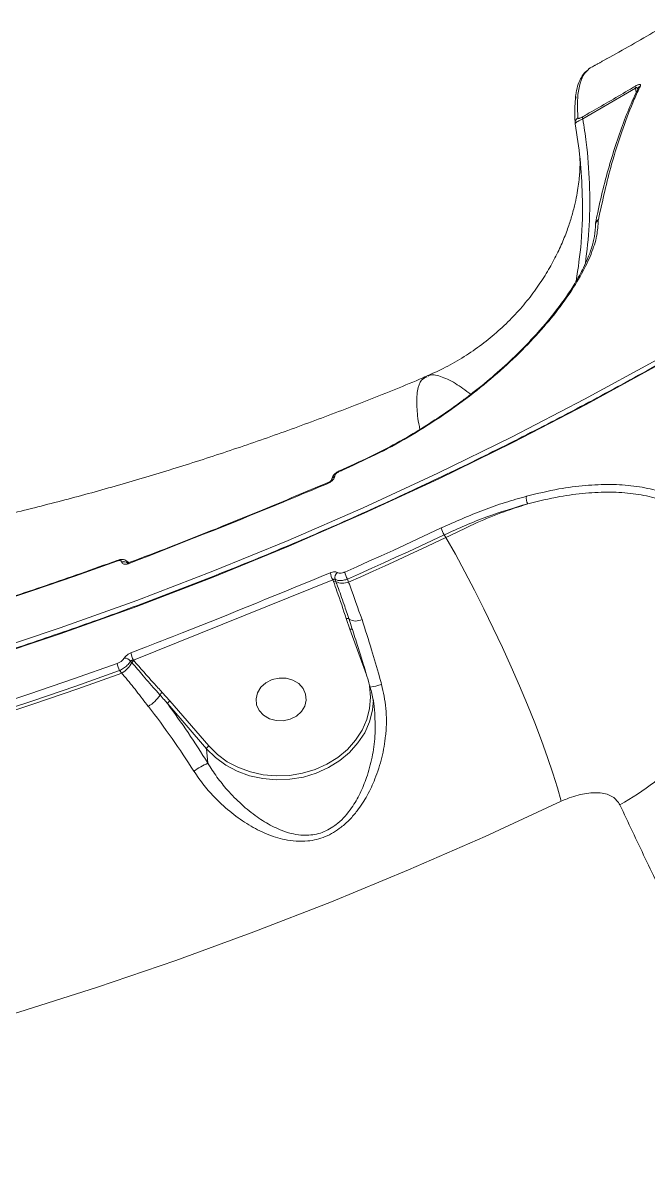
# Model space of a CAD drawing. Header units: millimetres. Extents: x -7151 to 6134, y -5040 to 5562.
# Drawn here: x -1635.9 to -1524, y 500.4 to 703.1 of the extents above; entities that cross this region are included whole.
import ezdxf

# ---------------------------------------------------------------- set-up
doc = ezdxf.new("R2010")
doc.units = ezdxf.units.MM
doc.layers.add('DIKOM_ОБЪЕКТ', color=7, linetype='Continuous')

msp = doc.modelspace()

# ---------------------------------------------------------------- linework, layer by layer
at = {"layer": 'DIKOM_ОБЪЕКТ', "color": 7, "linetype": 'Continuous', "lineweight": 15}
for p, q in [((-1531.572, 696.555), (-1532.048, 696.296)), ((-1526.285, 691.379), (-1535.735, 685.894)), ((-1526.189, 690.589), (-1526.285, 691.379)), ((-1533.429, 667.337), (-1533.44, 667.294)), ((-1532.954, 667.871), (-1532.971, 667.725)), ((-1532.95, 667.892), (-1532.954, 667.871)), ((-1576.627, 624.144), (-1579.252, 622.975)), ((-1581.399, 620.806), (-1581.392, 620.809)), ((-1580.102, 621.999), (-1580.101, 621.986)), ((-1560.205, 611.028), (-1560.522, 611.515)), ((-1618.164, 606.647), (-1618.165, 606.66)), ((-1617.113, 606.691), (-1617.001, 606.494)), ((-1616.919, 606.514), (-1617.091, 606.708)), ((-1616.701, 606.58), (-1616.696, 606.583)), ((-1580.43, 603.478), (-1616.104, 589.131)), ((-1580.322, 603.181), (-1580.43, 603.478)), ((-1577.81, 603.619), (-1577.612, 603.078)), ((-1577.388, 594.653), (-1578.029, 596.538)), ((-1577.537, 596.443), (-1577.395, 596.014)), ((-1574.405, 586.48), (-1577.388, 594.653)), ((-1616.376, 588.675), (-1616.612, 588.948)), ((-1616.104, 589.131), (-1616.029, 589.044)), ((-1618.187, 586.796), (-1618.583, 587.259)), ((-1610.954, 583.368), (-1609.578, 581.839)), ((-1609.578, 581.839), (-1602.614, 573.782)), ((-1602.997, 573.263), (-1609.961, 581.32)), ((-1602.788, 570.702), (-1602.997, 573.263))]:
    msp.add_line(p, q, dxfattribs=at)
at = {"layer": 'DIKOM_ОБЪЕКТ', "color": 7, "linetype": 'Continuous', "lineweight": 15, "flags": 128}
for points in [[(-1509.353, 649.274), (-1522.183, 641.896), (-1535.154, 634.812), (-1548.258, 628.027), (-1561.487, 621.545), (-1574.831, 615.369), (-1588.281, 609.506), (-1601.83, 603.957), (-1615.468, 598.727), (-1629.186, 593.819), (-1642.975, 589.237), (-1656.826, 584.983), (-1670.73, 581.06), (-1684.679, 577.472), (-1698.661, 574.219), (-1712.67, 571.304), (-1726.695, 568.73), (-1740.727, 566.497), (-1754.758, 564.608), (-1768.777, 563.063), (-1782.776, 561.864), (-1796.745, 561.012)], [(-1796.235, 562.184), (-1782.307, 563.034), (-1768.351, 564.23), (-1754.374, 565.77), (-1740.385, 567.653), (-1726.395, 569.879), (-1712.412, 572.446), (-1698.446, 575.352), (-1684.505, 578.595), (-1670.599, 582.173), (-1656.736, 586.084), (-1642.927, 590.325), (-1629.179, 594.893), (-1615.502, 599.786), (-1601.906, 605), (-1588.398, 610.532), (-1574.987, 616.378), (-1561.684, 622.535), (-1548.495, 628.998), (-1535.43, 635.763), (-1522.498, 642.825), (-1509.707, 650.181)], [(-1576.648, 624.015), (-1576.976, 623.868), (-1577.304, 623.721), (-1577.632, 623.575), (-1577.96, 623.428), (-1578.289, 623.282), (-1578.617, 623.136), (-1578.946, 622.99), (-1579.274, 622.845)], [(-1578.3, 604.87), (-1576.134, 605.827), (-1573.971, 606.792), (-1571.811, 607.765), (-1569.653, 608.746), (-1567.498, 609.734), (-1565.346, 610.731), (-1563.197, 611.735), (-1561.051, 612.748)], [(-1560.522, 611.515), (-1562.673, 610.5), (-1564.827, 609.493), (-1566.984, 608.495), (-1569.144, 607.504), (-1571.306, 606.521), (-1573.471, 605.546), (-1575.639, 604.578), (-1577.81, 603.619)], [(-1577.612, 603.078), (-1575.427, 604.044), (-1573.244, 605.018), (-1571.063, 606), (-1568.886, 606.989), (-1566.711, 607.987), (-1564.539, 608.993), (-1562.37, 610.007), (-1560.205, 611.028)], [(-1539.583, 563.893), (-1540.251, 566.287), (-1541.065, 568.908), (-1542.019, 571.733), (-1543.103, 574.735), (-1544.309, 577.888), (-1545.625, 581.162), (-1547.039, 584.528), (-1548.538, 587.955), (-1550.109, 591.411), (-1551.737, 594.866), (-1553.407, 598.288), (-1555.105, 601.645), (-1556.814, 604.907), (-1558.519, 608.044), (-1560.205, 611.028)], [(-1619.06, 606.812), (-1626.548, 604.14), (-1634.058, 601.568), (-1641.59, 599.095), (-1649.14, 596.723), (-1656.708, 594.452), (-1664.292, 592.282), (-1671.891, 590.215), (-1679.502, 588.249)], [(-1578.029, 596.538), (-1577.945, 596.555), (-1577.863, 596.564), (-1577.785, 596.565), (-1577.713, 596.556), (-1577.651, 596.539), (-1577.6, 596.514), (-1577.562, 596.482), (-1577.537, 596.443)], [(-1577.388, 594.653), (-1577.294, 594.675), (-1577.204, 594.686), (-1577.119, 594.686), (-1577.044, 594.674), (-1576.982, 594.652), (-1576.934, 594.62), (-1576.903, 594.579), (-1576.897, 594.565)], [(-1681.949, 569.208), (-1674.02, 571.259), (-1666.104, 573.416), (-1658.204, 575.678), (-1650.32, 578.044), (-1642.454, 580.515), (-1634.608, 583.089), (-1626.784, 585.766), (-1618.982, 588.546)], [(-1618.583, 587.259), (-1626.402, 584.473), (-1634.244, 581.789), (-1642.108, 579.21), (-1649.991, 576.734), (-1657.893, 574.362), (-1665.811, 572.095), (-1673.744, 569.933), (-1681.691, 567.877)], [(-1681.612, 567.317), (-1673.625, 569.382), (-1665.652, 571.553), (-1657.694, 573.831), (-1649.752, 576.214), (-1641.829, 578.703), (-1633.926, 581.296), (-1626.045, 583.994), (-1618.187, 586.796)], [(-1591.305, 585.647), (-1590.059, 585.922), (-1588.781, 585.887), (-1587.576, 585.546), (-1586.541, 584.925), (-1585.76, 584.074), (-1585.296, 583.064), (-1585.187, 581.976), (-1585.442, 580.897), (-1586.039, 579.916), (-1586.931, 579.112), (-1588.046, 578.549), (-1589.293, 578.274), (-1590.57, 578.309), (-1591.775, 578.651), (-1592.81, 579.272), (-1593.591, 580.122), (-1594.055, 581.132), (-1594.164, 582.221), (-1593.91, 583.299), (-1593.312, 584.281), (-1592.42, 585.085), (-1591.305, 585.647)], [(-1602.614, 573.782), (-1601.086, 572.27), (-1599.309, 570.973), (-1597.322, 569.92), (-1595.166, 569.134), (-1592.89, 568.631), (-1590.544, 568.423), (-1588.179, 568.515), (-1585.847, 568.905), (-1583.598, 569.583), (-1581.483, 570.535), (-1579.547, 571.74), (-1577.833, 573.173), (-1576.378, 574.8), (-1575.214, 576.588), (-1574.367, 578.496), (-1573.855, 580.483), (-1573.69, 582.506), (-1573.875, 584.519), (-1573.882, 584.558)], [(-1573.17, 582.029), (-1573.34, 580.173), (-1573.868, 578.124), (-1574.741, 576.156), (-1575.941, 574.313), (-1577.442, 572.634), (-1579.209, 571.157), (-1581.206, 569.914), (-1583.387, 568.932), (-1585.706, 568.233), (-1588.111, 567.832), (-1590.55, 567.737), (-1592.97, 567.951), (-1595.316, 568.469), (-1597.539, 569.28), (-1599.589, 570.366), (-1601.422, 571.703), (-1602.997, 573.263)], [(-1539.583, 563.893), (-1553.181, 557.619), (-1566.878, 551.635), (-1580.667, 545.944), (-1594.54, 540.551), (-1608.49, 535.457), (-1622.509, 530.665), (-1636.59, 526.179), (-1650.724, 522), (-1664.905, 518.131), (-1679.123, 514.574), (-1693.372, 511.331), (-1707.643, 508.404), (-1721.929, 505.794), (-1736.222, 503.503)]]:
    msp.add_lwpolyline(points, dxfattribs=at)
at = {"layer": 'DIKOM_ОБЪЕКТ', "color": 7, "linetype": 'Continuous', "lineweight": 15}
for centre, radius, start, end in [((-1523.127, 693.224), 3.657, 205.03345, 210.30391), ((-1525.006, 690.974), 0.912, 118.02247, 155.50687), ((-1536.138, 685.185), 0.977, 118.68932, 191.23549), ((-1533.718, 687.012), 2.307, 200.62212, 208.99896), ((-1532.594, 667.1), 0.868, 114.20087, 167.1172), ((-1532.607, 667.085), 0.86, 113.85088, 162.97092), ((-1579.152, 622.892), 0.131, 140.97722, 200.99886), ((-1581.301, 620.712), 0.136, 136.07808, 197.99837), ((-1579.799, 621.178), 0.875, 110.2249, 181.9145), ((-1579.798, 621.165), 0.875, 110.2249, 181.9145), ((-1543.872, 618.084), 1.983, 170.23973, 210.6819), ((-1555.989, 614.188), 5.263, 195.88288, 210.52633), ((-1618.919, 606.843), 0.144, 130.89222, 192.48728), ((-1617.765, 605.64), 1.095, 50.49359, 111.39098), ((-1617.764, 605.618), 1.104, 56.53632, 111.25084), ((-1616.598, 606.488), 0.138, 138.14998, 198.38794), ((-1576.843, 605.499), 4.117, 190.5789, 209.40291), ((-1578.984, 603.899), 1.099, 125.13052, 197.0116), ((-1573.67, 605.962), 4.757, 193.27776, 209.50919), ((-1580.127, 602.678), 0.539, 63.03788, 111.22182), ((-1578.658, 605.633), 2.76, 243.66886, 292.25535), ((-1576.327, 598.542), 2.422, 240.04728, 297.40196), ((-1612.115, 591.193), 4.49, 190.07216, 207.33615), ((-1615.097, 589.044), 3.917, 187.31414, 207.12237), ((-1620.769, 591.097), 5.017, 300.98274, 331.13288), ((-1617.711, 588.093), 1.392, 37.89035, 91.04412), ((-1615.506, 588.206), 0.989, 121.97422, 151.69336), ((-1575.814, 597.015), 12.892, 279.19939, 288.55482), ((-1616.697, 586.353), 6.394, 300.57988, 327.14683), ((-1610.498, 582.634), 0.864, 121.85193, 163.16667), ((-1609.232, 581.183), 0.742, 117.7887, 169.35648), ((-1602.268, 573.126), 0.742, 117.78742, 169.36405), ((-1552.437, 605.393), 48.163, 298.99263, 316.53404), ((-1593.742, 551.903), 20.862, 115.69657, 123.57841)]:
    msp.add_arc(centre, radius, start, end, dxfattribs=at)
for points, knots in [([(-1520.18, 703.081), (-1521.003, 702.598), (-1524.752, 700.392), (-1528.548, 698.202), (-1531.545, 696.583), (-1531.578, 696.565)], [0, 0, 0, 0, 0.2174939, 0.9915558, 1, 1, 1, 1]), ([(-1533.522, 695.47), (-1533.564, 695.447), (-1533.729, 695.356), (-1534.011, 695.2), (-1534.299, 695.039), (-1534.505, 694.921), (-1534.548, 694.894), (-1534.57, 694.88)], [0, 0, 0, 0, 0.0797874, 0.3181112, 0.5556187, 0.7774734, 1, 1, 1, 1]), ([(-1532.048, 696.296), (-1532.105, 696.263), (-1532.221, 696.196), (-1532.592, 695.986), (-1533.041, 695.735), (-1533.372, 695.553), (-1533.522, 695.47)], [0, 0, 0, 0, 0.2591455, 0.5177234, 0.7812614, 1, 1, 1, 1]), ([(-1535.028, 694.472), (-1535.179, 694.341), (-1535.63, 693.949), (-1536.181, 693.035), (-1536.692, 691.735), (-1536.982, 690.562), (-1537.048, 689.738), (-1537.064, 689.53)], [0, 0, 0, 0, 0.1243602, 0.3717468, 0.6319161, 0.906927, 1, 1, 1, 1]), ([(-1534.57, 694.88), (-1534.955, 694.505), (-1535.724, 693.754), (-1536.398, 691.817), (-1536.747, 689.336), (-1536.653, 687.14), (-1536.607, 686.042)], [0, 0, 0, 0, 0.24912092, 0.498243, 0.74912145, 1, 1, 1, 1]), ([(-1535.877, 686.2), (-1535.298, 686.529), (-1532.403, 688.174), (-1529.259, 690.004), (-1526.704, 691.521), (-1526.441, 691.677)], [0, 0, 0, 0, 0.1831663, 0.9158788, 1, 1, 1, 1]), ([(-1525.815, 691.342), (-1525.977, 691.021), (-1526.711, 689.565), (-1527.901, 686.697), (-1529.381, 682.732), (-1530.735, 678.487), (-1531.966, 673.965), (-1532.87, 670.234), (-1533.323, 667.918), (-1533.445, 667.294)], [0, 0, 0, 0, 0.0505034, 0.2289618, 0.4063941, 0.5831289, 0.759321, 0.935143, 1, 1, 1, 1]), ([(-1525.434, 691.779), (-1525.526, 691.585), (-1525.988, 690.615), (-1527.151, 687.994), (-1528.814, 683.622), (-1530.953, 676.86), (-1532.196, 671.277), (-1532.95, 667.892)], [0, 0, 0, 0, 0.0299898, 0.1499508, 0.3900689, 0.6301893, 1, 1, 1, 1]), ([(-1526.441, 691.677), (-1526.347, 691.731), (-1526.159, 691.838), (-1525.905, 691.955), (-1525.671, 692.035), (-1525.461, 692.058), (-1525.364, 691.975), (-1525.411, 691.843), (-1525.434, 691.779)], [0, 0, 0, 0, 0.1098911, 0.2200613, 0.3257056, 0.4925307, 0.7537058, 1, 1, 1, 1]), ([(-1525.877, 690.983), (-1525.878, 690.99), (-1525.885, 691.112), (-1525.928, 691.278), (-1526.01, 691.436), (-1526.087, 691.484), (-1526.143, 691.483), (-1526.174, 691.473), (-1526.205, 691.455), (-1526.243, 691.428), (-1526.269, 691.397), (-1526.285, 691.379)], [0, 0, 0, 0, 0.027463, 0.4689662, 0.7028808, 0.8155188, 0.8544224, 0.8937899, 0.9048506, 0.9434656, 1, 1, 1, 1]), ([(-1537.096, 684.994), (-1537.154, 686.102), (-1537.251, 687.955), (-1537.034, 689.291), (-1536.946, 689.828)], [0, 0, 0, 0, 0.5976691, 1, 1, 1, 1]), ([(-1535.735, 685.894), (-1535.906, 685.814), (-1536.248, 685.653), (-1536.662, 685.421), (-1536.958, 685.217), (-1537.098, 685.074), (-1537.097, 685.017), (-1537.096, 684.994)], [0, 0, 0, 0, 0.2022716, 0.4043321, 0.6105661, 0.8410376, 1, 1, 1, 1]), ([(-1536.909, 656.894), (-1536.568, 659.199), (-1535.799, 664.387), (-1535.728, 671.651), (-1536.121, 678.725), (-1536.771, 682.905), (-1537.096, 684.994)], [0, 0, 0, 0, 0.2384156, 0.5366175, 0.768307, 1, 1, 1, 1]), ([(-1536.607, 686.042), (-1536.595, 686.013), (-1536.574, 685.962), (-1536.432, 685.964), (-1536.258, 686.015), (-1536.071, 686.094), (-1535.941, 686.164), (-1535.877, 686.2)], [0, 0, 0, 0, 0.31964235, 0.56180608, 0.72795295, 0.86404175, 1, 1, 1, 1]), ([(-1535.735, 685.894), (-1535.518, 684.498), (-1534.927, 680.71), (-1534.462, 674.368), (-1534.445, 667.134), (-1535.003, 662.302), (-1535.267, 660.025)], [0, 0, 0, 0, 0.167631, 0.4549331, 0.7431237, 1, 1, 1, 1]), ([(-1536.253, 678.906), (-1536.248, 678.81), (-1536.235, 678.566), (-1536.226, 677.887), (-1536.249, 676.911), (-1536.324, 675.708), (-1536.472, 674.297), (-1536.714, 672.687), (-1537.086, 670.822), (-1537.611, 668.757), (-1538.325, 666.495), (-1539.26, 664.042), (-1540.487, 661.372), (-1542.004, 658.597), (-1543.828, 655.776), (-1545.968, 652.965), (-1548.417, 650.229), (-1551.153, 647.634), (-1554.139, 645.234), (-1557.333, 643.088), (-1560.508, 641.286), (-1562.653, 640.35), (-1563.634, 639.922)], [0, 0, 0, 0, 0.0366408, 0.0933636, 0.1473938, 0.1990955, 0.2488529, 0.2970603, 0.3441124, 0.3953098, 0.4416057, 0.4923405, 0.5431451, 0.5940971, 0.6453696, 0.6970108, 0.7489535, 0.8010467, 0.8531086, 0.9049725, 0.9565106, 1, 1, 1, 1]), ([(-1532.971, 667.725), (-1533.016, 666.828), (-1533.107, 665.034), (-1534.146, 661.786), (-1535.841, 658.209), (-1538.238, 654.338), (-1541.296, 650.27), (-1544.977, 646.098), (-1549.231, 641.914), (-1554.002, 637.809), (-1559.211, 633.882), (-1564.777, 630.221), (-1570.61, 626.86), (-1574.634, 624.964), (-1576.648, 624.015)], [0, 0, 0, 0, 0.0836192, 0.1671663, 0.2504168, 0.3338528, 0.4173021, 0.5004886, 0.5837388, 0.667138, 0.7504579, 0.8333964, 0.9166281, 1, 1, 1, 1]), ([(-1533.466, 667.09), (-1533.489, 666.378), (-1533.531, 665.058), (-1534.09, 662.914), (-1534.796, 661.008), (-1535.551, 659.363), (-1536.325, 657.882), (-1537.741, 655.432), (-1540.263, 651.755), (-1544.004, 647.326), (-1547.834, 643.418), (-1551.38, 640.178), (-1554.466, 637.632), (-1557.05, 635.65), (-1559.377, 633.954), (-1562.395, 631.893), (-1566.283, 629.463), (-1571.098, 626.74), (-1574.681, 625.055), (-1576.613, 624.146)], [0, 0, 0, 0, 0.0699167, 0.1296366, 0.1785755, 0.217103, 0.2491646, 0.2817742, 0.3825367, 0.4837437, 0.5518392, 0.6189863, 0.6814531, 0.71073, 0.745988, 0.7924339, 0.849994, 0.9191034, 1, 1, 1, 1]), ([(-1533.457, 667.083), (-1533.465, 667.06), (-1533.503, 666.945), (-1533.481, 666.825), (-1533.463, 666.73)], [0, 0, 0, 0, 0.20229282, 1, 1, 1, 1]), ([(-1533.416, 667.386), (-1533.439, 667.314), (-1533.471, 667.212), (-1533.465, 667.095), (-1533.464, 667.061)], [0, 0, 0, 0, 0.7070073, 1, 1, 1, 1]), ([(-1532.971, 667.725), (-1533.055, 667.671), (-1533.229, 667.56), (-1533.4, 667.329), (-1533.44, 667.157), (-1533.457, 667.083)], [0, 0, 0, 0, 0.35074998, 0.71983386, 1, 1, 1, 1]), ([(-1509.378, 649.402), (-1511.418, 648.208), (-1517.335, 644.744), (-1527.224, 639.193), (-1539.076, 632.834), (-1551.038, 626.727), (-1563.1, 620.871), (-1575.258, 615.271), (-1587.504, 609.929), (-1599.832, 604.848), (-1612.234, 600.031), (-1624.705, 595.481), (-1637.237, 591.2), (-1649.824, 587.191), (-1662.458, 583.455), (-1675.133, 579.995), (-1687.842, 576.812), (-1700.578, 573.909), (-1713.334, 571.286), (-1726.103, 568.946), (-1738.878, 566.889), (-1751.653, 565.117), (-1764.42, 563.63), (-1777.171, 562.433), (-1787.884, 561.655), (-1794.338, 561.318), (-1796.558, 561.202)], [0, 0, 0, 0, 0.0228192, 0.0662018, 0.1095847, 0.1529683, 0.1963509, 0.2397345, 0.2831179, 0.3265012, 0.3698844, 0.4132679, 0.4566518, 0.5000345, 0.5434189, 0.5868023, 0.6301858, 0.6735702, 0.7169543, 0.7603379, 0.8037216, 0.8471066, 0.8904919, 0.9338756, 0.9772616, 1, 1, 1, 1]), ([(-1563.631, 639.902), (-1564.071, 639.712), (-1567.72, 638.137), (-1574.603, 635.392), (-1584.271, 631.682), (-1593.951, 628.221), (-1603.631, 624.981), (-1613.305, 621.97), (-1622.964, 619.189), (-1632.6, 616.633), (-1642.201, 614.321), (-1649.599, 612.665), (-1653.77, 611.857), (-1654.777, 611.662)], [0, 0, 0, 0, 0.0144652, 0.1198742, 0.2253438, 0.3308794, 0.4364945, 0.5421999, 0.6480093, 0.7539387, 0.8600018, 0.9662177, 1, 1, 1, 1]), ([(-1564.857, 630.392), (-1564.893, 630.556), (-1565.248, 632.165), (-1565.464, 634.576), (-1565.388, 637.427), (-1564.772, 639.224), (-1563.929, 639.62), (-1563.572, 639.788)], [0, 0, 0, 0, 0.0274839, 0.2690051, 0.535998, 0.8031979, 1, 1, 1, 1]), ([(-1563.391, 639.904), (-1563.335, 639.943), (-1562.828, 640.297), (-1561.241, 639.927), (-1558.817, 638.902), (-1556.713, 637.344), (-1555.768, 636.644)], [0, 0, 0, 0, 0.0424455, 0.382491, 0.7228131, 1, 1, 1, 1]), ([(-1579.252, 622.968), (-1579.461, 622.861), (-1579.903, 622.636), (-1580.383, 622.157), (-1580.634, 621.642), (-1580.714, 621.256), (-1580.659, 621.075), (-1580.652, 621.052)], [0, 0, 0, 0, 0.2603359, 0.550477, 0.7764441, 0.9706078, 1, 1, 1, 1]), ([(-1579.274, 622.845), (-1579.276, 622.844), (-1579.376, 622.8), (-1579.573, 622.693), (-1579.795, 622.525), (-1579.968, 622.346), (-1580.087, 622.167), (-1580.097, 622.053), (-1580.102, 621.999)], [0, 0, 0, 0, 0.0043551, 0.2198341, 0.4355459, 0.5683039, 0.7938237, 1, 1, 1, 1]), ([(-1576.648, 624.015), (-1576.651, 624.062), (-1576.656, 624.142), (-1576.621, 624.137), (-1576.607, 624.135)], [0, 0, 0, 0, 0.5904811, 1, 1, 1, 1]), ([(-1581.43, 620.67), (-1582.034, 620.416), (-1585.052, 619.145), (-1596.75, 614.274), (-1607.962, 609.88), (-1616.729, 606.445)], [0, 0, 0, 0, 0.0517137, 0.2585531, 1, 1, 1, 1]), ([(-1581.411, 620.838), (-1585.252, 619.22), (-1594.597, 615.282), (-1606.374, 610.554), (-1614.345, 607.517), (-1616.713, 606.615)], [0, 0, 0, 0, 0.3290058, 0.8006082, 1, 1, 1, 1]), ([(-1580.647, 621.344), (-1580.646, 621.345), (-1580.645, 621.347), (-1580.683, 621.292), (-1580.774, 621.196), (-1580.926, 621.069), (-1581.143, 620.927), (-1581.366, 620.816), (-1581.501, 620.768), (-1581.551, 620.75)], [0, 0, 0, 0, 0.0772277, 0.200404, 0.3315075, 0.4916933, 0.6726031, 0.8779448, 1, 1, 1, 1]), ([(-1580.101, 621.986), (-1580.103, 621.932), (-1580.111, 621.792), (-1580.256, 621.519), (-1580.555, 621.198), (-1580.963, 620.892), (-1581.274, 620.744), (-1581.43, 620.67)], [0, 0, 0, 0, 0.1341585, 0.34691376, 0.5632298, 0.7817421, 1, 1, 1, 1]), ([(-1545.826, 618.42), (-1543.867, 618.896), (-1540.256, 619.773), (-1535.249, 620.414), (-1530.76, 620.603), (-1526.565, 620.327), (-1522.712, 619.572), (-1519.231, 618.355), (-1516.146, 616.68), (-1513.517, 614.534), (-1511.31, 611.988), (-1510.254, 609.956), (-1509.727, 608.942)], [0, 0, 0, 0, 0.1166805, 0.2150881, 0.3137995, 0.4122037, 0.5100598, 0.6082267, 0.7060863, 0.8039503, 0.9021281, 1, 1, 1, 1]), ([(-1561.051, 612.748), (-1558.536, 613.868), (-1554.727, 615.566), (-1549.635, 617.336), (-1547.096, 618.059), (-1545.826, 618.42)], [0, 0, 0, 0, 0.4927664, 0.746383, 1, 1, 1, 1]), ([(-1510.699, 608.748), (-1511.056, 609.424), (-1511.937, 611.091), (-1513.896, 613.3), (-1516.466, 615.403), (-1519.493, 617.037), (-1522.906, 618.226), (-1526.684, 618.96), (-1530.8, 619.225), (-1535.202, 619.035), (-1540.114, 618.402), (-1543.655, 617.54), (-1545.577, 617.072)], [0, 0, 0, 0, 0.0690763, 0.1702778, 0.2711654, 0.372106, 0.4733598, 0.5742996, 0.6759017, 0.7778267, 0.8794364, 1, 1, 1, 1]), ([(-1545.577, 617.072), (-1548.013, 616.347), (-1551.702, 615.248), (-1556.724, 613.251), (-1559.256, 612.093), (-1560.522, 611.515)], [0, 0, 0, 0, 0.4927993, 0.746406, 1, 1, 1, 1]), ([(-1560.205, 611.028), (-1558.546, 611.856), (-1555.284, 613.483), (-1550.369, 615.51), (-1547.181, 616.549), (-1545.577, 617.072)], [0, 0, 0, 0, 0.3395474, 0.6677657, 1, 1, 1, 1]), ([(-1619.013, 606.952), (-1621.172, 606.174), (-1627.435, 603.918), (-1637.851, 600.389), (-1650.271, 596.454), (-1662.74, 592.8), (-1672.463, 590.165), (-1678.027, 588.754), (-1679.414, 588.402)], [0, 0, 0, 0, 0.108268, 0.3141136, 0.5199597, 0.7258016, 0.9316508, 1, 1, 1, 1]), ([(-1618.165, 606.66), (-1618.165, 606.669), (-1618.17, 606.73), (-1618.222, 606.828), (-1618.366, 606.897), (-1618.563, 606.92), (-1618.789, 606.899), (-1618.976, 606.839), (-1619.06, 606.812)], [0, 0, 0, 0, 0.0341818, 0.2525165, 0.4706349, 0.5980088, 0.8194195, 1, 1, 1, 1]), ([(-1617.088, 606.663), (-1617.094, 606.673), (-1617.178, 606.808), (-1617.453, 606.967), (-1617.872, 607.114), (-1618.387, 607.121), (-1618.785, 607.048), (-1619.004, 606.954), (-1619.014, 606.95)], [0, 0, 0, 0, 0.0162415, 0.2294825, 0.4344407, 0.6747465, 0.9858197, 1, 1, 1, 1]), ([(-1616.729, 606.445), (-1616.888, 606.392), (-1617.207, 606.286), (-1617.637, 606.254), (-1617.963, 606.324), (-1618.134, 606.469), (-1618.156, 606.597), (-1618.164, 606.647)], [0, 0, 0, 0, 0.218316, 0.43675778, 0.65304723, 0.86565217, 1, 1, 1, 1]), ([(-1616.697, 606.585), (-1616.718, 606.576), (-1616.816, 606.534), (-1616.974, 606.495), (-1617.123, 606.472), (-1617.199, 606.474), (-1617.194, 606.474), (-1617.192, 606.473)], [0, 0, 0, 0, 0.0824192, 0.3855745, 0.6512878, 0.8688991, 1, 1, 1, 1]), ([(-1616.536, 590.407), (-1615.923, 590.644), (-1612.86, 591.83), (-1600.919, 596.497), (-1589.692, 601.119), (-1580.89, 604.743)], [0, 0, 0, 0, 0.0512263, 0.2561275, 1, 1, 1, 1]), ([(-1580.89, 604.743), (-1580.841, 604.763), (-1580.64, 604.843), (-1580.288, 604.926), (-1579.883, 604.932), (-1579.705, 604.842), (-1579.616, 604.797)], [0, 0, 0, 0, 0.0963707, 0.3987203, 0.6991652, 1, 1, 1, 1]), ([(-1579.616, 604.797), (-1579.527, 604.753), (-1579.349, 604.663), (-1578.943, 604.668), (-1578.578, 604.755), (-1578.363, 604.844), (-1578.3, 604.87)], [0, 0, 0, 0, 0.2928409, 0.5853073, 0.8789312, 1, 1, 1, 1]), ([(-1580.034, 603.577), (-1580.063, 603.589), (-1580.121, 603.612), (-1580.247, 603.583), (-1580.354, 603.53), (-1580.415, 603.488), (-1580.43, 603.478)], [0, 0, 0, 0, 0.2928825, 0.5922039, 0.9004608, 1, 1, 1, 1]), ([(-1578.029, 596.538), (-1578.573, 598.171), (-1579.312, 600.393), (-1580.11, 602.598), (-1580.322, 603.181)], [0, 0, 0, 0, 0.7353029, 1, 1, 1, 1]), ([(-1577.81, 603.619), (-1577.916, 603.581), (-1578.282, 603.449), (-1578.901, 603.33), (-1579.586, 603.345), (-1579.885, 603.5), (-1580.034, 603.577)], [0, 0, 0, 0, 0.1208929, 0.4144225, 0.7069088, 1, 1, 1, 1]), ([(-1580.034, 603.577), (-1580.022, 603.543), (-1579.971, 603.403), (-1579.92, 603.264), (-1579.882, 603.159)], [0, 0, 0, 0, 0.2500808, 1, 1, 1, 1]), ([(-1579.882, 603.159), (-1579.784, 602.889), (-1579.292, 601.537), (-1578.492, 599.31), (-1577.83, 597.323), (-1577.537, 596.443)], [0, 0, 0, 0, 0.1222897, 0.6114134, 1, 1, 1, 1]), ([(-1577.612, 603.078), (-1577.522, 602.828), (-1576.761, 600.698), (-1575.939, 598.41), (-1575.213, 596.392)], [0, 0, 0, 0, 0.1178257, 1, 1, 1, 1]), ([(-1577.4, 596.013), (-1577.362, 595.9), (-1576.96, 594.706), (-1576.241, 592.465), (-1575.571, 590.307), (-1575.258, 589.295)], [0, 0, 0, 0, 0.052649, 0.5557143, 1, 1, 1, 1]), ([(-1575.213, 596.392), (-1574.642, 594.589), (-1573.588, 591.258), (-1572.428, 587.316), (-1571.842, 585.251), (-1571.712, 584.793)], [0, 0, 0, 0, 0.4786838, 0.8843799, 1, 1, 1, 1]), ([(-1617.736, 589.485), (-1617.725, 589.503), (-1617.646, 589.634), (-1617.428, 589.881), (-1617.017, 590.192), (-1616.696, 590.336), (-1616.536, 590.407)], [0, 0, 0, 0, 0.05247518, 0.36513037, 0.68275899, 1, 1, 1, 1]), ([(-1618.982, 588.546), (-1618.821, 588.614), (-1618.499, 588.751), (-1618.08, 589.056), (-1617.842, 589.313), (-1617.755, 589.455), (-1617.736, 589.485)], [0, 0, 0, 0, 0.3077681, 0.6159828, 0.9191951, 1, 1, 1, 1]), ([(-1616.612, 588.948), (-1616.641, 588.897), (-1616.781, 588.654), (-1617.158, 588.206), (-1617.821, 587.654), (-1618.33, 587.39), (-1618.583, 587.259)], [0, 0, 0, 0, 0.0813705, 0.3857649, 0.6936786, 1, 1, 1, 1]), ([(-1616.104, 589.131), (-1616.172, 589.124), (-1616.305, 589.112), (-1616.479, 589.053), (-1616.574, 588.991), (-1616.607, 588.953), (-1616.612, 588.948)], [0, 0, 0, 0, 0.33442017, 0.65489169, 0.95166259, 1, 1, 1, 1]), ([(-1611.325, 582.884), (-1611.528, 583.112), (-1612.542, 584.248), (-1614.226, 586.187), (-1615.693, 587.885), (-1616.376, 588.675)], [0, 0, 0, 0, 0.117896, 0.5894718, 1, 1, 1, 1]), ([(-1616.029, 589.044), (-1614.847, 587.692), (-1613.18, 585.783), (-1611.456, 583.913), (-1610.954, 583.368)], [0, 0, 0, 0, 0.7088088, 1, 1, 1, 1]), ([(-1575.258, 589.295), (-1575.214, 589.156), (-1574.811, 587.864), (-1574.307, 586.185), (-1573.863, 584.645), (-1573.759, 584.286)], [0, 0, 0, 0, 0.085028, 0.7868811, 1, 1, 1, 1]), ([(-1613.444, 580.848), (-1614.146, 581.764), (-1615.555, 583.604), (-1617.113, 585.566), (-1618.011, 586.594), (-1618.187, 586.796)], [0, 0, 0, 0, 0.4438836, 0.8911307, 1, 1, 1, 1]), ([(-1571.712, 584.793), (-1571.401, 583.37), (-1570.766, 580.468), (-1570.838, 577.367), (-1571.117, 574.436), (-1571.595, 571.679), (-1572.733, 568.1), (-1574.23, 564.906), (-1575.78, 562.494), (-1577.39, 560.611), (-1579.223, 558.938), (-1581.752, 557.42), (-1584.574, 556.733), (-1587.013, 556.71), (-1589.505, 557.074), (-1592.351, 558.004), (-1595.504, 559.625), (-1598.561, 561.753), (-1601.226, 564.16), (-1603.502, 566.684), (-1604.684, 568.413), (-1605.28, 569.284)], [0, 0, 0, 0, 0.0713199, 0.145534, 0.1511428, 0.2166827, 0.2835488, 0.3372082, 0.3918221, 0.4251651, 0.4591157, 0.5134561, 0.5679412, 0.6040766, 0.6411273, 0.7022456, 0.7649109, 0.8302371, 0.8968691, 0.9479894, 1, 1, 1, 1]), ([(-1573.747, 584.293), (-1573.547, 583.531), (-1573.145, 582.005), (-1572.996, 580.434), (-1572.921, 579.648)], [0, 0, 0, 0, 0.4990709, 1, 1, 1, 1]), ([(-1609.961, 581.32), (-1610.158, 581.552), (-1610.606, 582.079), (-1611.067, 582.595), (-1611.325, 582.884)], [0, 0, 0, 0, 0.44029078, 1, 1, 1, 1]), ([(-1605.28, 569.284), (-1606.566, 571.243), (-1609.174, 575.218), (-1611.991, 579.001), (-1613.436, 580.838), (-1613.444, 580.848)], [0, 0, 0, 0, 0.49139058, 0.99706173, 1, 1, 1, 1]), ([(-1609.961, 581.32), (-1608.735, 579.619), (-1606.257, 576.182), (-1603.952, 572.541), (-1602.788, 570.702)], [0, 0, 0, 0, 0.4947701, 1, 1, 1, 1]), ([(-1602.788, 570.702), (-1602.256, 569.865), (-1601.185, 568.176), (-1599.163, 565.698), (-1596.78, 563.271), (-1594.098, 561.109), (-1591.299, 559.384), (-1588.814, 558.342), (-1586.587, 557.855), (-1584.463, 557.752), (-1581.948, 558.3), (-1579.746, 559.696), (-1578.183, 561.248), (-1576.813, 563.019), (-1575.502, 565.315), (-1574.265, 568.337), (-1573.352, 571.759), (-1572.784, 575.618), (-1572.886, 578.279), (-1572.938, 579.645)], [0, 0, 0, 0, 0.0571704, 0.1152864, 0.188288, 0.2626044, 0.3296074, 0.397964, 0.4358948, 0.4747665, 0.5299899, 0.5851397, 0.6200163, 0.6557793, 0.7142261, 0.7738558, 0.8470261, 0.9214642, 1, 1, 1, 1]), ([(-1529.093, 563.266), (-1529.47, 563.794), (-1530.237, 564.868), (-1532.557, 565.516), (-1535.401, 565.377), (-1537.855, 564.672), (-1539.236, 564.05), (-1539.583, 563.893)], [0, 0, 0, 0, 0.2187084, 0.4447855, 0.6794113, 0.9192099, 1, 1, 1, 1]), ([(-1225.617, 53.918), (-1228.41, 57.704), (-1233.998, 65.277), (-1242.857, 77.613), (-1252.119, 90.74), (-1261.808, 104.723), (-1271.89, 119.512), (-1282.145, 134.787), (-1292.533, 150.482), (-1303.014, 166.527), (-1313.759, 183.18), (-1324.741, 200.411), (-1335.926, 218.171), (-1347.073, 236.075), (-1358.143, 254.056), (-1369.104, 272.051), (-1380.131, 290.347), (-1391.187, 308.893), (-1402.236, 327.627), (-1413.041, 346.15), (-1423.571, 364.402), (-1433.802, 382.331), (-1443.895, 400.219), (-1453.81, 418.001), (-1463.507, 435.609), (-1472.784, 452.674), (-1481.617, 469.147), (-1489.996, 484.996), (-1498.051, 500.465), (-1505.738, 515.481), (-1513.026, 529.985), (-1519.275, 542.686), (-1524.631, 553.782), (-1527.604, 560.102), (-1529.093, 563.266)], [0, 0, 0, 0, 0.0311783, 0.0623807, 0.0935594, 0.125644, 0.1577551, 0.1898399, 0.2210203, 0.2522242, 0.2834046, 0.3154896, 0.3476008, 0.379686, 0.4108889, 0.4421158, 0.4733187, 0.5054255, 0.5375584, 0.5696653, 0.6009195, 0.6321978, 0.663452, 0.69561, 0.7277939, 0.7599519, 0.7912843, 0.8226406, 0.8539728, 0.8862088, 0.9184713, 0.9507072, 0.9753304, 1, 1, 1, 1])]:
    msp.add_open_spline(points, degree=3, knots=knots, dxfattribs=at)

doc.saveas('drawing.dxf')
